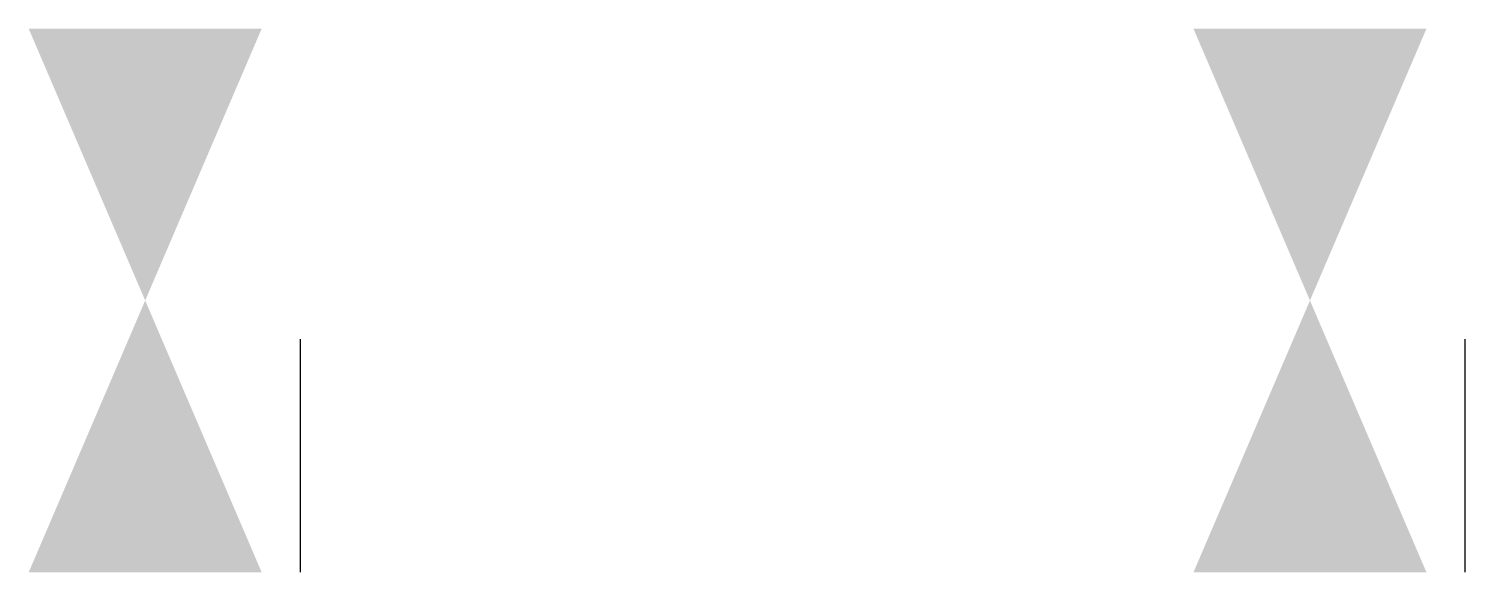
# Model space of a CAD drawing. Header units: millimetres. Extents: x 0 to 18.5, y 0 to 7.
import ezdxf

# ---------------------------------------------------------------- set-up
doc = ezdxf.new("R2010")
doc.units = ezdxf.units.MM

# ---------------------------------------------------------------- blocks, each defined once
blk = doc.blocks.new('16')
h = blk.add_hatch(color=7)
h.dxf.hatch_style = 1
h.paths.add_polyline_path([(0, 0), (3, 0), (0, 7), (3, 7), (0, 0)])
at = {"color": 7}
blk.add_line((3.5, 0), (3.5, 3), dxfattribs=at)

msp = doc.modelspace()

# ---------------------------------------------------------------- block references
for p in [(0, 0), (15, 0)]:
    msp.add_blockref('16', p)

doc.saveas('drawing.dxf')
